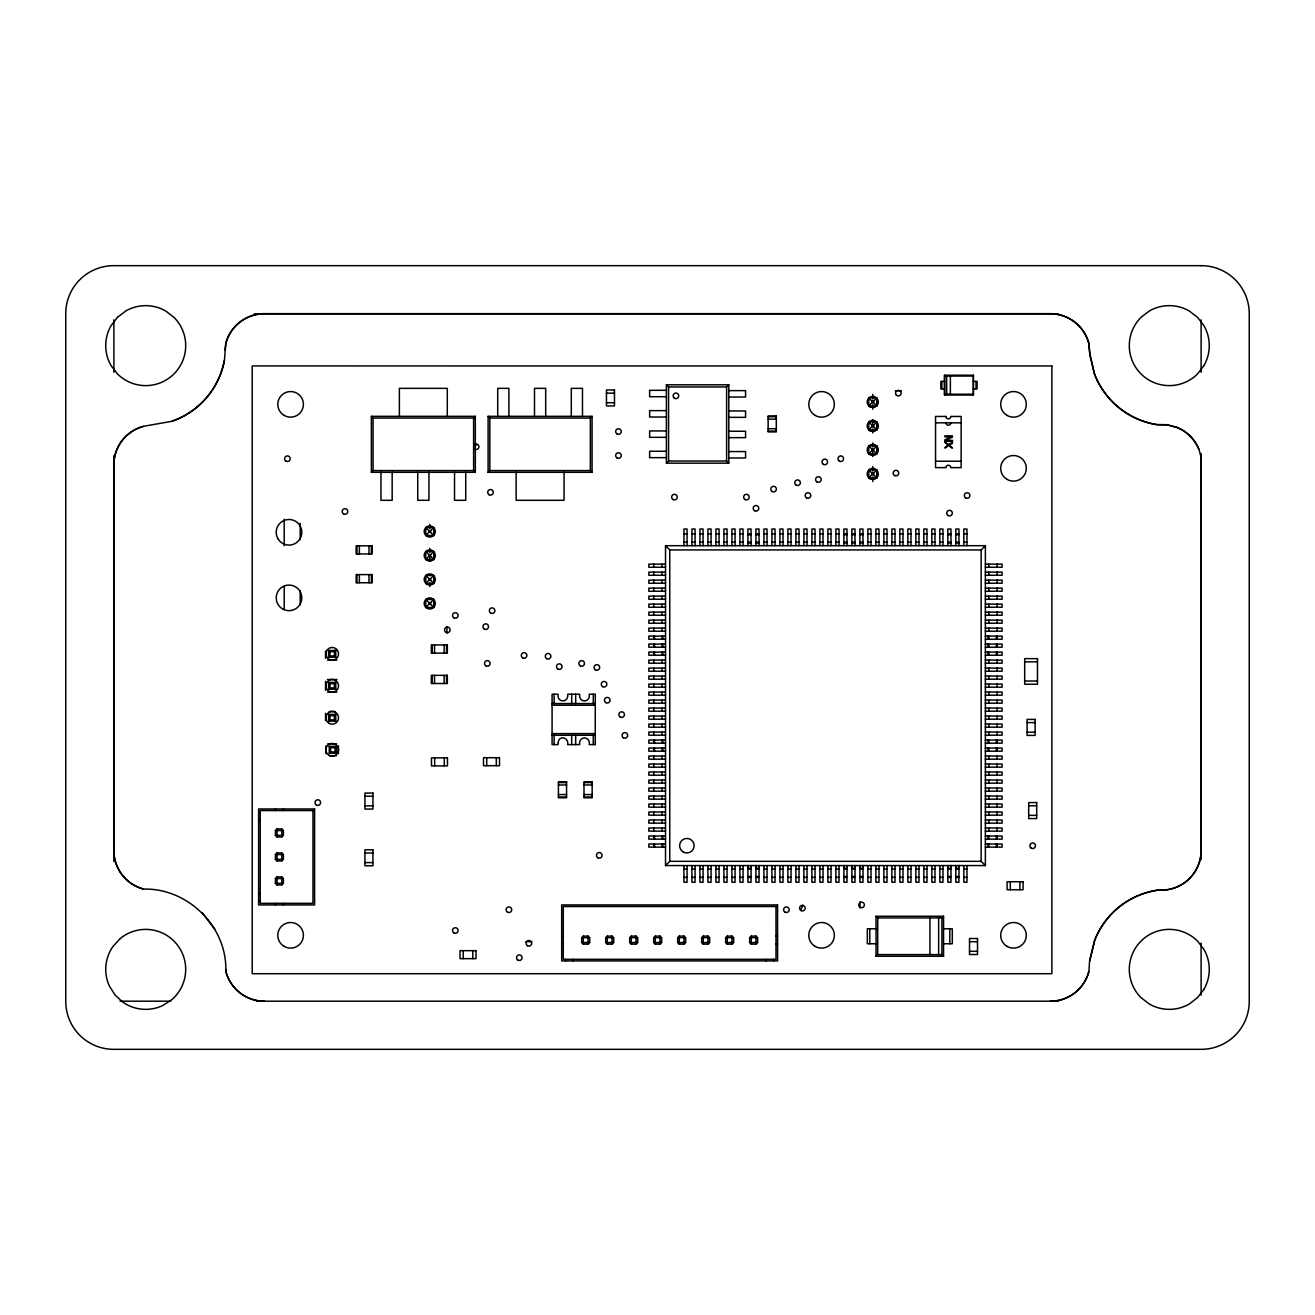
<?xml version="1.0" encoding="UTF-8"?>
<svg xmlns="http://www.w3.org/2000/svg" width="1315" height="1315" viewBox="0 0 1315 1315"><rect width="100%" height="100%" fill="white"/><g stroke="black" fill="none" stroke-linecap="round" stroke-linejoin="round"><path stroke-width="1.5" d="M264.545 1001.356A39.976 39.976 0 0 1 225.933 971.719L225.851 969.369C226.18 925.513 187.075 887.888 143.368 889.088A39.976 39.976 0 0 1 113.731 850.476L113.731 464.935A39.976 39.976 0 0 1 143.368 426.307L172.117 421.277A80.133 80.133 0 0 0 224.438 360.589L225.769 343.281A39.976 39.976 0 0 1 264.381 313.644L1050.291 313.644A39.976 39.976 0 0 1 1088.902 343.281L1089.938 355.066L1094.327 373.756A80.494 80.494 0 0 0 1156.658 424.679L1167.194 424.877L1177.237 427.589A39.828 39.828 0 0 1 1198.738 449.171M225.029 350.053L225.917 343.314A39.828 39.828 0 0 1 264.397 313.808M225.687 969.369L225.933 971.719A39.828 39.828 0 0 0 264.562 1001.192M1089.773 960.805L1094.705 940.521A79.968 79.968 0 0 1 1156.97 890.354L1161.277 890.091A39.828 39.828 0 0 0 1201.105 850.263L1201.269 458.047L1198.902 449.105A39.976 39.976 0 0 0 1177.287 427.441L1167.21 424.712L1156.69 424.531A80.33 80.33 0 0 1 1094.475 373.69L1089.691 353.291L1088.754 343.314A39.828 39.828 0 0 0 1050.274 313.808M277.005 836.965L277.005 828.96L281.805 828.96L283.399 830.554L283.399 835.354L281.805 836.965L277.005 836.965L275.41 835.354L275.41 830.554L277.005 828.96M281.805 828.96L281.805 836.965M277.005 860.947L277.005 852.958L281.805 852.958L283.399 854.553L283.399 859.352L281.805 860.947L277.005 860.947L275.41 859.352L275.41 854.553L277.005 852.958M281.805 852.958L281.805 860.947M277.005 884.946L277.005 876.941L281.805 876.941L283.399 878.535L283.399 883.335L281.805 884.946L277.005 884.946L275.41 883.335L275.41 878.535L277.005 876.941M281.805 876.941L281.805 884.946M583.285 944.121L583.285 936.116L588.084 936.116L589.679 937.71L589.679 942.51L588.084 944.121L583.285 944.121L581.674 942.51L581.674 937.71L583.285 936.116M588.084 936.116L588.084 944.121M607.267 944.121L607.267 936.116L612.067 936.116L613.661 937.71L613.661 942.51L612.067 944.121L607.267 944.121L605.673 942.51L605.673 937.71L607.267 936.116M612.067 936.116L612.067 944.121M631.266 944.121L631.266 936.116L636.049 936.116L637.66 937.71L637.66 942.51L636.049 944.121L631.266 944.121L629.655 942.51L629.655 937.71L631.266 936.116M636.049 936.116L636.049 944.121M655.248 944.121L655.248 936.116L660.048 936.116L661.642 937.71L661.642 942.51L660.048 944.121L655.248 944.121L653.654 942.51L653.654 937.71L655.248 936.116M660.048 936.116L660.048 944.121M679.23 944.121L679.23 936.116L684.03 936.116L685.641 937.71L685.641 942.51L684.03 944.121L679.23 944.121L677.636 942.51L677.636 937.71L679.23 936.116M684.03 936.116L684.03 944.121M703.229 944.121L703.229 936.116L708.029 936.116L709.623 937.71L709.623 942.51L708.029 944.121L703.229 944.121L701.635 942.51L701.635 937.71L703.229 936.116M708.029 936.116L708.029 944.121M727.211 944.121L727.211 936.116L732.011 936.116L733.622 937.71L733.622 942.51L732.011 944.121L727.211 944.121L725.617 942.51L725.617 937.71L727.211 936.116M732.011 936.116L732.011 944.121M751.21 944.121L751.21 936.116L756.01 936.116L757.604 937.71L757.604 942.51L756.01 944.121L751.21 944.121L749.616 942.51L749.616 937.71L751.21 936.116M756.01 936.116L756.01 944.121M944.548 395.042L944.548 375.219L973.379 375.219L973.379 395.042L944.548 395.042L944.548 375.219M973.379 395.042L973.379 375.219M371.372 472.315L373.082 470.589L473.614 470.589L475.323 472.315L475.323 416.329L371.372 416.329L371.372 472.315L475.323 472.315M371.372 416.329L373.082 418.055L473.614 418.055L475.323 416.329M488.112 472.315L489.838 470.589L590.353 470.589L592.079 472.315L592.079 416.329L488.112 416.329L488.112 472.315L592.079 472.315M425.748 535.484L428.937 532.296L430.547 532.296L433.736 535.484L433.736 527.496L425.748 527.496L425.748 535.484L433.736 535.484M425.748 527.496L428.937 530.685L430.547 530.685L433.736 527.496M425.748 559.483L428.937 556.278L428.937 554.683L425.748 551.478L433.736 551.478L433.736 559.483L425.748 559.483L425.748 551.478M428.937 554.683L430.547 554.683L433.736 551.478M488.112 416.329L489.838 418.055L590.353 418.055L592.079 416.329M425.748 583.466L428.937 580.26L428.937 578.666L425.748 575.477L433.736 575.477L433.736 583.466L425.748 583.466L425.748 575.477M428.937 578.666L430.547 578.666L433.736 575.477M425.748 607.448L428.937 604.259L430.547 604.259L433.736 607.448L433.736 599.459L425.748 599.459L425.748 607.448L433.736 607.448M425.748 599.459L428.937 602.664L430.547 602.664L433.736 599.459M728.789 463.159L726.62 461.006L726.62 386.955L728.789 384.802L666.409 384.802L666.409 463.159L728.789 463.159L728.789 384.802M666.409 463.159L668.579 461.006L726.62 461.006M868.755 405.941L871.96 402.735L871.96 401.141L868.755 397.952L876.76 397.952L876.76 405.941L868.755 405.941L868.755 397.952M871.96 401.141L873.555 401.141L876.76 397.952M868.755 429.923L871.96 426.734L873.555 426.734L876.76 429.923L876.76 421.934L868.755 421.934L868.755 429.923L876.76 429.923M868.755 421.934L871.96 425.139L873.555 425.139L876.76 421.934M868.755 453.922L871.96 450.716L873.555 450.716L876.76 453.922L876.76 445.916L868.755 445.916L868.755 453.922L876.76 453.922M868.755 445.916L871.96 449.122L873.555 449.122L876.76 445.916M868.755 477.904L871.96 474.715L873.555 474.715L876.76 477.904L876.76 469.915L868.755 469.915L868.755 477.904L876.76 477.904M868.755 469.915L871.96 473.121L873.555 473.121L876.76 469.915M665.522 865.566L669.746 861.325L669.746 549.933L665.522 545.692L985.379 545.692L985.379 865.566L665.522 865.566L665.522 545.692M985.379 865.566L981.138 861.325L981.138 549.933L985.379 545.692M876.037 956.268L877.713 954.591L941.885 954.591L943.562 956.268L943.562 916.259L876.037 916.259L876.037 956.268L943.562 956.268M876.037 916.259L877.713 917.936L941.885 917.936L943.562 916.259M328.602 657.204L329.901 655.988L334.47 655.988L335.769 657.204L335.769 650.415L328.602 650.415L328.602 657.204L335.769 657.204M328.602 650.415L329.901 651.632L334.47 651.632L335.769 650.415M328.602 689.192L329.933 687.942L334.437 687.942L335.769 689.192L335.769 682.386L328.602 682.386L328.602 689.192L335.769 689.192M328.602 682.386L329.933 683.652L334.437 683.652L335.769 682.386M328.602 721.179L329.933 719.93L334.437 719.93L335.769 721.179L335.769 714.374L328.602 714.374L328.602 721.179L335.769 721.179M328.602 714.374L329.933 715.639L334.437 715.639L335.769 714.374M329.26 753.166L330.575 751.901L335.095 751.901L336.426 753.166L336.426 746.361L329.26 746.361L329.26 753.166L336.426 753.166M329.26 746.361L330.575 747.627L335.095 747.627L336.426 746.361M283.399 830.554L275.41 830.554M275.41 835.354L283.399 835.354M283.399 854.553L275.41 854.553M275.41 859.352L283.399 859.352M283.399 878.535L275.41 878.535M275.41 883.335L283.399 883.335M589.679 937.71L581.674 937.71M581.674 942.51L589.679 942.51M613.661 937.71L605.673 937.71M605.673 942.51L613.661 942.51M637.66 937.71L629.655 937.71M629.655 942.51L637.66 942.51M661.642 937.71L653.654 937.71M653.654 942.51L661.642 942.51M685.641 937.71L677.636 937.71M677.636 942.51L685.641 942.51M709.623 937.71L701.635 937.71M701.635 942.51L709.623 942.51M733.622 937.71L725.617 937.71M725.617 942.51L733.622 942.51M757.604 937.71L749.616 937.71M749.616 942.51L757.604 942.51M254.453 313.808L1058.246 313.808M945.271 376.057L972.656 376.057M944.548 381.416L940.833 381.416L940.833 388.846L944.548 388.846M973.379 381.416L977.094 381.416L977.094 388.846L973.379 388.846M666.409 384.802L668.579 386.955L726.62 386.955M666.409 390.308L649.626 390.308L649.626 396.719L666.409 396.719M728.789 390.637L745.572 390.637L745.572 397.031L728.789 397.031M895.318 390.752L901.465 390.752M606.462 393.152L614.467 393.152M945.271 394.204L972.656 394.204M606.462 402.735L614.467 402.735M871.96 402.735L873.555 402.735L876.76 405.941M666.409 410.625L649.626 410.625L649.626 417.019L666.409 417.019M728.789 410.954L745.572 410.954L745.572 417.348L728.789 417.348M768.141 416.724L776.294 416.724M768.141 419.123L776.294 419.123M935.557 422.838L961.15 422.838M768.141 428.723L776.294 428.723M666.409 430.942L649.626 430.942L649.626 437.336L666.409 437.336M728.789 431.254L745.572 431.254L745.572 437.648L728.789 437.648M768.141 431.106L776.294 431.106M474.797 444.848L476.918 444.848M666.409 451.242L649.626 451.242L649.626 457.653L666.409 457.653M728.789 451.571L745.572 451.571L745.572 457.965L728.789 457.965M935.557 461.236L961.15 461.236M683.948 533.906L687.071 533.906M691.937 533.906L695.06 533.906M699.942 533.906L703.065 533.906M707.93 533.906L711.053 533.906M715.935 533.906L719.058 533.906M723.924 533.906L727.047 533.906M731.929 533.906L735.052 533.906M739.918 533.906L743.041 533.906M747.923 533.906L751.046 533.906M755.911 533.906L759.034 533.906M763.916 533.906L767.023 533.906M771.905 533.906L775.028 533.906M779.91 533.906L783.017 533.906M787.899 533.906L791.022 533.906M795.904 533.906L799.01 533.906M803.892 533.906L807.015 533.906M811.897 533.906L815.004 533.906M819.886 533.906L823.009 533.906M827.891 533.906L830.998 533.906M835.88 533.906L839.003 533.906M843.885 533.906L846.991 533.906M851.873 533.906L854.997 533.906M859.879 533.906L862.985 533.906M867.867 533.906L870.99 533.906M875.872 533.906L878.979 533.906M883.861 533.906L886.984 533.906M891.866 533.906L894.973 533.906M899.855 533.906L902.978 533.906M907.86 533.906L910.966 533.906M915.848 533.906L918.971 533.906M923.837 533.906L926.96 533.906M931.842 533.906L934.965 533.906M939.831 533.906L942.954 533.906M947.836 533.906L950.959 533.906M955.824 533.906L958.947 533.906M963.829 533.906L966.952 533.906M747.923 534.663L751.046 534.663M755.911 534.663L759.034 534.663M843.885 534.663L846.991 534.663M851.873 534.663L854.997 534.663M859.879 534.663L862.985 534.663M947.836 534.663L950.959 534.663M955.824 534.663L958.947 534.663M683.948 542.224L687.071 542.224M691.937 542.224L695.06 542.224M699.942 542.224L703.065 542.224M707.93 542.224L711.053 542.224M715.935 542.224L719.058 542.224M723.924 542.224L727.047 542.224M731.929 542.224L735.052 542.224M739.918 542.224L743.041 542.224M747.923 542.224L751.046 542.224M755.911 542.224L759.034 542.224M763.916 542.224L767.023 542.224M771.905 542.224L775.028 542.224M779.91 542.224L783.017 542.224M787.899 542.224L791.022 542.224M795.904 542.224L799.01 542.224M803.892 542.224L807.015 542.224M811.897 542.224L815.004 542.224M819.886 542.224L823.009 542.224M827.891 542.224L830.998 542.224M835.88 542.224L839.003 542.224M843.885 542.224L846.991 542.224M851.873 542.224L854.997 542.224M859.879 542.224L862.985 542.224M867.867 542.224L870.99 542.224M875.872 542.224L878.979 542.224M883.861 542.224L886.984 542.224M891.866 542.224L894.973 542.224M899.855 542.224L902.978 542.224M907.86 542.224L910.966 542.224M915.848 542.224L918.971 542.224M923.837 542.224L926.96 542.224M931.842 542.224L934.965 542.224M939.831 542.224L942.954 542.224M947.836 542.224L950.959 542.224M955.824 542.224L958.947 542.224M963.829 542.224L966.952 542.224M747.923 542.98L751.046 542.98M755.911 542.98L759.034 542.98M843.885 542.98L846.991 542.98M851.873 542.98L854.997 542.98M859.879 542.98L862.985 542.98M947.836 542.98L950.959 542.98M955.824 542.98L958.947 542.98M669.746 549.933L981.138 549.933M428.937 556.278L430.547 556.278L433.736 559.483M665.522 564.135L648.821 564.135L648.821 567.242L665.522 567.242M985.379 564.135L1002.079 564.135L1002.079 567.242L985.379 567.242M665.522 572.124L648.821 572.124L648.821 575.247L665.522 575.247M985.379 572.124L1002.079 572.124L1002.079 575.247L985.379 575.247M428.937 580.26L430.547 580.26L433.736 583.466M665.522 580.129L648.821 580.129L648.821 583.235L665.522 583.235M985.379 580.129L1002.079 580.129L1002.079 583.235L985.379 583.235M665.522 588.117L648.821 588.117L648.821 591.24L665.522 591.24M985.379 588.117L1002.079 588.117L1002.079 591.24L985.379 591.24M665.522 596.122L648.821 596.122L648.821 599.229L665.522 599.229M985.379 596.122L1002.079 596.122L1002.079 599.229L985.379 599.229M665.522 604.111L648.821 604.111L648.821 607.234L665.522 607.234M985.379 604.111L1002.079 604.111L1002.079 607.234L985.379 607.234M665.522 612.116L648.821 612.116L648.821 615.223L665.522 615.223M985.379 612.116L1002.079 612.116L1002.079 615.223L985.379 615.223M665.522 620.105L648.821 620.105L648.821 623.228L665.522 623.228M985.379 620.105L1002.079 620.105L1002.079 623.228L985.379 623.228M665.522 628.093L648.821 628.093L648.821 631.216L665.522 631.216M985.379 628.093L1002.079 628.093L1002.079 631.216L985.379 631.216M665.522 636.098L648.821 636.098L648.821 639.221L665.522 639.221M985.379 636.098L1002.079 636.098L1002.079 639.221L985.379 639.221M665.522 644.087L648.821 644.087L648.821 647.21L665.522 647.21M985.379 644.087L1002.079 644.087L1002.079 647.21L985.379 647.21M665.522 652.092L648.821 652.092L648.821 655.215L665.522 655.215M985.379 652.092L1002.079 652.092L1002.079 655.215L985.379 655.215M327.451 660.097L336.919 660.097M665.522 660.081L648.821 660.081L648.821 663.204L665.522 663.204M985.379 660.081L1002.079 660.081L1002.079 663.204L985.379 663.204M1024.697 661.84L1037.486 661.84M665.522 668.086L648.821 668.086L648.821 671.209L665.522 671.209M985.379 668.086L1002.079 668.086L1002.079 671.209L985.379 671.209M665.522 676.074L648.821 676.074L648.821 679.197L665.522 679.197M985.379 676.074L1002.079 676.074L1002.079 679.197L985.379 679.197M327.451 679.493L336.919 679.493M1024.697 681.022L1037.486 681.022M665.522 684.079L648.821 684.079L648.821 687.203L665.522 687.203M985.379 684.079L1002.079 684.079L1002.079 687.203L985.379 687.203M327.451 692.085L336.919 692.085M665.522 692.068L648.821 692.068L648.821 695.191L665.522 695.191M985.379 692.068L1002.079 692.068L1002.079 695.191L985.379 695.191M665.522 700.073L648.821 700.073L648.821 703.196L665.522 703.196M985.379 700.073L1002.079 700.073L1002.079 703.196L985.379 703.196M552.086 703.558L595.268 703.558M552.086 705.218L595.268 705.218M665.522 708.062L648.821 708.062L648.821 711.185L665.522 711.185M985.379 708.062L1002.079 708.062L1002.079 711.185L985.379 711.185M329.342 711.481L335.029 711.481M665.522 716.067L648.821 716.067L648.821 719.19L665.522 719.19M985.379 716.067L1002.079 716.067L1002.079 719.19L985.379 719.19M1027.097 722.609L1035.086 722.609M665.522 724.055L648.821 724.055L648.821 727.179L665.522 727.179M985.379 724.055L1002.079 724.055L1002.079 727.179L985.379 727.179M665.522 732.061L648.821 732.061L648.821 735.184L665.522 735.184M985.379 732.061L1002.079 732.061L1002.079 735.184L985.379 735.184M1027.097 732.208L1035.086 732.208M552.086 733.606L595.268 733.606M552.086 735.266L595.268 735.266M665.522 740.049L648.821 740.049L648.821 743.172L665.522 743.172M985.379 740.049L1002.079 740.049L1002.079 743.172L985.379 743.172M327.731 743.846L336.64 743.846M665.522 748.054L648.821 748.054L648.821 751.177L665.522 751.177M985.379 748.054L1002.079 748.054L1002.079 751.177L985.379 751.177M329.506 755.681L336.64 755.681M665.522 756.043L648.821 756.043L648.821 759.166L665.522 759.166M985.379 756.043L1002.079 756.043L1002.079 759.166L985.379 759.166M665.522 764.048L648.821 764.048L648.821 767.155L665.522 767.155M985.379 764.048L1002.079 764.048L1002.079 767.155L985.379 767.155M665.522 772.037L648.821 772.037L648.821 775.16L665.522 775.16M985.379 772.037L1002.079 772.037L1002.079 775.16L985.379 775.16M665.522 780.042L648.821 780.042L648.821 783.148L665.522 783.148M985.379 780.042L1002.079 780.042L1002.079 783.148L985.379 783.148M558.415 782.589L566.568 782.589M583.991 782.589L592.161 782.589M558.415 784.973L566.568 784.973M583.991 784.973L592.161 784.973M665.522 788.03L648.821 788.03L648.821 791.153L665.522 791.153M985.379 788.03L1002.079 788.03L1002.079 791.153L985.379 791.153M558.415 794.572L566.568 794.572M583.991 794.572L592.161 794.572M665.522 796.035L648.821 796.035L648.821 799.142L665.522 799.142M985.379 796.035L1002.079 796.035L1002.079 799.142L985.379 799.142M364.945 796.249L372.934 796.249M558.415 796.972L566.568 796.972M583.991 796.972L592.161 796.972M665.522 804.024L648.821 804.024L648.821 807.147L665.522 807.147M985.379 804.024L1002.079 804.024L1002.079 807.147L985.379 807.147M1028.692 805.766L1036.68 805.766M364.945 805.848L372.934 805.848M665.522 812.029L648.821 812.029L648.821 815.136L665.522 815.136M985.379 812.029L1002.079 812.029L1002.079 815.136L985.379 815.136M258.611 812.966L260.222 812.966M1028.692 815.366L1036.68 815.366M665.522 820.018L648.821 820.018L648.821 823.141L665.522 823.141M985.379 820.018L1002.079 820.018L1002.079 823.141L985.379 823.141M258.611 820.379L260.222 820.379M665.522 828.023L648.821 828.023L648.821 831.129L665.522 831.129M985.379 828.023L1002.079 828.023L1002.079 831.129L985.379 831.129M665.522 836.011L648.821 836.011L648.821 839.134L665.522 839.134M985.379 836.011L1002.079 836.011L1002.079 839.134L985.379 839.134M665.522 844.016L648.821 844.016L648.821 847.123L665.522 847.123M985.379 844.016L1002.079 844.016L1002.079 847.123L985.379 847.123M364.945 853.008L372.934 853.008M669.746 861.325L981.138 861.325M364.945 862.591L372.934 862.591M747.923 868.278L751.046 868.278M755.911 868.278L759.034 868.278M843.885 868.278L846.991 868.278M851.873 868.278L854.997 868.278M859.879 868.278L862.985 868.278M947.836 868.278L950.959 868.278M955.824 868.278L958.947 868.278M683.948 869.034L687.071 869.034M691.937 869.034L695.06 869.034M699.942 869.034L703.065 869.034M707.93 869.034L711.053 869.034M715.935 869.034L719.058 869.034M723.924 869.034L727.047 869.034M731.929 869.034L735.052 869.034M739.918 869.034L743.041 869.034M747.923 869.034L751.046 869.034M755.911 869.034L759.034 869.034M763.916 869.034L767.023 869.034M771.905 869.034L775.028 869.034M779.91 869.034L783.017 869.034M787.899 869.034L791.022 869.034M795.904 869.034L799.01 869.034M803.892 869.034L807.015 869.034M811.897 869.034L815.004 869.034M819.886 869.034L823.009 869.034M827.891 869.034L830.998 869.034M835.88 869.034L839.003 869.034M843.885 869.034L846.991 869.034M851.873 869.034L854.997 869.034M859.879 869.034L862.985 869.034M867.867 869.034L870.99 869.034M875.872 869.034L878.979 869.034M883.861 869.034L886.984 869.034M891.866 869.034L894.973 869.034M899.855 869.034L902.978 869.034M907.86 869.034L910.966 869.034M915.848 869.034L918.971 869.034M923.837 869.034L926.96 869.034M931.842 869.034L934.965 869.034M939.831 869.034L942.954 869.034M947.836 869.034L950.959 869.034M955.824 869.034L958.947 869.034M963.829 869.034L966.952 869.034M747.923 876.595L751.046 876.595M755.911 876.595L759.034 876.595M843.885 876.595L846.991 876.595M851.873 876.595L854.997 876.595M859.879 876.595L862.985 876.595M947.836 876.595L950.959 876.595M955.824 876.595L958.947 876.595M683.948 877.352L687.071 877.352M691.937 877.352L695.06 877.352M699.942 877.352L703.065 877.352M707.93 877.352L711.053 877.352M715.935 877.352L719.058 877.352M723.924 877.352L727.047 877.352M731.929 877.352L735.052 877.352M739.918 877.352L743.041 877.352M747.923 877.352L751.046 877.352M755.911 877.352L759.034 877.352M763.916 877.352L767.023 877.352M771.905 877.352L775.028 877.352M779.91 877.352L783.017 877.352M787.899 877.352L791.022 877.352M795.904 877.352L799.01 877.352M803.892 877.352L807.015 877.352M811.897 877.352L815.004 877.352M819.886 877.352L823.009 877.352M827.891 877.352L830.998 877.352M835.88 877.352L839.003 877.352M843.885 877.352L846.991 877.352M851.873 877.352L854.997 877.352M859.879 877.352L862.985 877.352M867.867 877.352L870.99 877.352M875.872 877.352L878.979 877.352M883.861 877.352L886.984 877.352M891.866 877.352L894.973 877.352M899.855 877.352L902.978 877.352M907.86 877.352L910.966 877.352M915.848 877.352L918.971 877.352M923.837 877.352L926.96 877.352M931.842 877.352L934.965 877.352M939.831 877.352L942.954 877.352M947.836 877.352L950.959 877.352M955.824 877.352L958.947 877.352M963.829 877.352L966.952 877.352M258.611 893.526L260.222 893.526M258.611 900.939L260.222 900.939M876.037 928.768L867.308 928.768L867.308 943.759L876.037 943.759M943.562 928.768L952.29 928.768L952.29 943.759L943.562 943.759M561.686 936.116L563.28 936.116M775.998 936.116L777.592 936.116M525.836 941.688L531.95 941.688M969.517 941.721L977.505 941.721M561.686 944.121L563.28 944.121M775.998 944.121L777.592 944.121M969.517 951.304L977.505 951.304M119.977 1001.192L170.753 1001.192M256.507 1001.192L1058.246 1001.192M202.263 912.824L214.97 929.393M1201.105 319.857L1201.105 372.26M1201.105 453.527L1201.105 859.451M1201.105 943.102L1201.105 995.192M1019.898 881.74L1019.898 889.729M1010.298 881.74L1010.298 889.729M997.164 564.135L997.164 567.242M997.164 572.124L997.164 575.247M997.164 580.129L997.164 583.235M997.164 588.117L997.164 591.24M997.164 596.122L997.164 599.229M997.164 604.111L997.164 607.234M997.164 612.116L997.164 615.223M997.164 620.105L997.164 623.228M997.164 628.093L997.164 631.216M997.164 636.098L997.164 639.221M997.164 644.087L997.164 647.21M997.164 652.092L997.164 655.215M997.164 660.081L997.164 663.204M997.164 668.086L997.164 671.209M997.164 676.074L997.164 679.197M997.164 684.079L997.164 687.203M997.164 692.068L997.164 695.191M997.164 700.073L997.164 703.196M997.164 708.062L997.164 711.185M997.164 716.067L997.164 719.19M997.164 724.055L997.164 727.179M997.164 732.061L997.164 735.184M997.164 740.049L997.164 743.172M997.164 748.054L997.164 751.177M997.164 756.043L997.164 759.166M997.164 764.048L997.164 767.155M997.164 772.037L997.164 775.16M997.164 780.042L997.164 783.148M997.164 788.03L997.164 791.153M997.164 796.035L997.164 799.142M997.164 804.024L997.164 807.147M997.164 812.029L997.164 815.136M997.164 820.018L997.164 823.141M997.164 828.023L997.164 831.129M997.164 836.011L997.164 839.134M997.164 844.016L997.164 847.123M996.408 636.098L996.408 639.221M996.408 644.087L996.408 647.21M996.408 652.092L996.408 655.215M996.408 740.049L996.408 743.172M996.408 748.054L996.408 751.177M996.408 836.011L996.408 839.134M996.408 844.016L996.408 847.123M988.847 564.135L988.847 567.242M988.847 572.124L988.847 575.247M988.847 580.129L988.847 583.235M988.847 588.117L988.847 591.24M988.847 596.122L988.847 599.229M988.847 604.111L988.847 607.234M988.847 612.116L988.847 615.223M988.847 620.105L988.847 623.228M988.847 628.093L988.847 631.216M988.847 636.098L988.847 639.221M988.847 644.087L988.847 647.21M988.847 652.092L988.847 655.215M988.847 660.081L988.847 663.204M988.847 668.086L988.847 671.209M988.847 676.074L988.847 679.197M988.847 684.079L988.847 687.203M988.847 692.068L988.847 695.191M988.847 700.073L988.847 703.196M988.847 708.062L988.847 711.185M988.847 716.067L988.847 719.19M988.847 724.055L988.847 727.179M988.847 732.061L988.847 735.184M988.847 740.049L988.847 743.172M988.847 748.054L988.847 751.177M988.847 756.043L988.847 759.166M988.847 764.048L988.847 767.155M988.847 772.037L988.847 775.16M988.847 780.042L988.847 783.148M988.847 788.03L988.847 791.153M988.847 796.035L988.847 799.142M988.847 804.024L988.847 807.147M988.847 812.029L988.847 815.136M988.847 820.018L988.847 823.141M988.847 828.023L988.847 831.129M988.847 836.011L988.847 839.134M988.847 844.016L988.847 847.123M988.091 636.098L988.091 639.221M988.091 644.087L988.091 647.21M988.091 652.092L988.091 655.215M988.091 740.049L988.091 743.172M988.091 748.054L988.091 751.177M988.091 836.011L988.091 839.134M988.091 844.016L988.091 847.123M976.042 381.416L976.042 388.846M966.952 545.692L966.952 529.008L963.829 529.008L963.829 545.692M966.952 865.566L966.952 882.25L963.829 882.25L963.829 865.566M958.947 545.692L958.947 529.008L955.824 529.008L955.824 545.692M958.947 865.566L958.947 882.25L955.824 882.25L955.824 865.566M950.959 545.692L950.959 529.008L947.836 529.008L947.836 545.692M950.959 865.566L950.959 882.25L947.836 882.25L947.836 865.566M950.367 376.057L950.367 394.204M949.808 928.768L949.808 943.759M946.652 376.057L946.652 394.204M942.954 545.692L942.954 529.008L939.831 529.008L939.831 545.692M942.954 865.566L942.954 882.25L939.831 882.25L939.831 865.566M941.885 381.416L941.885 388.846M941.885 917.936L941.885 954.591M938.647 917.936L938.647 954.591M934.965 545.692L934.965 529.008L931.842 529.008L931.842 545.692M934.965 865.566L934.965 882.25L931.842 882.25L931.842 865.566M929.952 917.936L929.952 954.591M926.96 545.692L926.96 529.008L923.837 529.008L923.837 545.692M926.96 865.566L926.96 882.25L923.837 882.25L923.837 865.566M918.971 545.692L918.971 529.008L915.848 529.008L915.848 545.692M918.971 865.566L918.971 882.25L915.848 882.25L915.848 865.566M910.966 545.692L910.966 529.008L907.86 529.008L907.86 545.692M910.966 865.566L910.966 882.25L907.86 882.25L907.86 865.566M902.978 545.692L902.978 529.008L899.855 529.008L899.855 545.692M902.978 865.566L902.978 882.25L899.855 882.25L899.855 865.566M894.973 545.692L894.973 529.008L891.866 529.008L891.866 545.692M894.973 865.566L894.973 882.25L891.866 882.25L891.866 865.566M886.984 545.692L886.984 529.008L883.861 529.008L883.861 545.692M886.984 865.566L886.984 882.25L883.861 882.25L883.861 865.566M878.979 545.692L878.979 529.008L875.872 529.008L875.872 545.692M878.979 865.566L878.979 882.25L875.872 882.25L875.872 865.566M877.713 917.936L877.713 954.591M873.555 401.141L873.555 402.735M873.555 425.139L873.555 426.734M873.555 449.122L873.555 450.716M873.555 473.121L873.555 474.715M872.749 394.352L872.749 398.955M872.749 404.79L872.749 409.212M872.749 419.469L872.749 423.562M872.749 428.887L872.749 432.914M872.749 442.941L872.749 446.969M872.749 452.294L872.749 456.387M872.749 466.644L872.749 471.066M872.749 476.901L872.749 481.504M871.96 425.139L871.96 426.734M871.96 449.122L871.96 450.716M871.96 473.121L871.96 474.715M870.99 545.692L870.99 529.008L867.867 529.008L867.867 545.692M870.99 865.566L870.99 882.25L867.867 882.25L867.867 865.566M869.79 928.768L869.79 943.759M862.985 545.692L862.985 529.008L859.879 529.008L859.879 545.692M862.985 865.566L862.985 882.25L859.879 882.25L859.879 865.566M859.961 901.811L859.961 907.975M854.997 545.692L854.997 529.008L851.873 529.008L851.873 545.692M854.997 865.566L854.997 882.25L851.873 882.25L851.873 865.566M846.991 545.692L846.991 529.008L843.885 529.008L843.885 545.692M846.991 865.566L846.991 882.25L843.885 882.25L843.885 865.566M839.003 545.692L839.003 529.008L835.88 529.008L835.88 545.692M839.003 865.566L839.003 882.25L835.88 882.25L835.88 865.566M830.998 545.692L830.998 529.008L827.891 529.008L827.891 545.692M830.998 865.566L830.998 882.25L827.891 882.25L827.891 865.566M823.009 545.692L823.009 529.008L819.886 529.008L819.886 545.692M823.009 865.566L823.009 882.25L819.886 882.25L819.886 865.566M815.004 545.692L815.004 529.008L811.897 529.008L811.897 545.692M815.004 865.566L815.004 882.25L811.897 882.25L811.897 865.566M807.015 545.692L807.015 529.008L803.892 529.008L803.892 545.692M807.015 865.566L807.015 882.25L803.892 882.25L803.892 865.566M799.01 545.692L799.01 529.008L795.904 529.008L795.904 545.692M799.01 865.566L799.01 882.25L795.904 882.25L795.904 865.566M791.022 545.692L791.022 529.008L787.899 529.008L787.899 545.692M791.022 865.566L791.022 882.25L787.899 882.25L787.899 865.566M783.017 545.692L783.017 529.008L779.91 529.008L779.91 545.692M783.017 865.566L783.017 882.25L779.91 882.25L779.91 865.566M775.028 545.692L775.028 529.008L771.905 529.008L771.905 545.692M775.028 865.566L775.028 882.25L771.905 882.25L771.905 865.566M773.598 959.309L773.598 960.903M767.023 545.692L767.023 529.008L763.916 529.008L763.916 545.692M767.023 865.566L767.023 882.25L763.916 882.25L763.916 865.566M766.185 959.309L766.185 960.903M759.034 545.692L759.034 529.008L755.911 529.008L755.911 545.692M759.034 865.566L759.034 882.25L755.911 882.25L755.911 865.566M751.046 545.692L751.046 529.008L747.923 529.008L747.923 545.692M751.046 865.566L751.046 882.25L747.923 882.25L747.923 865.566M743.041 545.692L743.041 529.008L739.918 529.008L739.918 545.692M743.041 865.566L743.041 882.25L739.918 882.25L739.918 865.566M735.052 545.692L735.052 529.008L731.929 529.008L731.929 545.692M735.052 865.566L735.052 882.25L731.929 882.25L731.929 865.566M727.047 545.692L727.047 529.008L723.924 529.008L723.924 545.692M727.047 865.566L727.047 882.25L723.924 882.25L723.924 865.566M719.058 545.692L719.058 529.008L715.935 529.008L715.935 545.692M719.058 865.566L719.058 882.25L715.935 882.25L715.935 865.566M711.053 545.692L711.053 529.008L707.93 529.008L707.93 545.692M711.053 865.566L711.053 882.25L707.93 882.25L707.93 865.566M703.065 545.692L703.065 529.008L699.942 529.008L699.942 545.692M703.065 865.566L703.065 882.25L699.942 882.25L699.942 865.566M695.06 545.692L695.06 529.008L691.937 529.008L691.937 545.692M695.06 865.566L695.06 882.25L691.937 882.25L691.937 865.566M687.071 545.692L687.071 529.008L683.948 529.008L683.948 545.692M687.071 865.566L687.071 882.25L683.948 882.25L683.948 865.566M668.579 386.955L668.579 461.006M662.793 636.098L662.793 639.221M662.793 644.087L662.793 647.21M662.793 652.092L662.793 655.215M662.793 740.049L662.793 743.172M662.793 748.054L662.793 751.177M662.793 836.011L662.793 839.134M662.793 844.016L662.793 847.123M662.037 564.135L662.037 567.242M662.037 572.124L662.037 575.247M662.037 580.129L662.037 583.235M662.037 588.117L662.037 591.24M662.037 596.122L662.037 599.229M662.037 604.111L662.037 607.234M662.037 612.116L662.037 615.223M662.037 620.105L662.037 623.228M662.037 628.093L662.037 631.216M662.037 636.098L662.037 639.221M662.037 644.087L662.037 647.21M662.037 652.092L662.037 655.215M662.037 660.081L662.037 663.204M662.037 668.086L662.037 671.209M662.037 676.074L662.037 679.197M662.037 684.079L662.037 687.203M662.037 692.068L662.037 695.191M662.037 700.073L662.037 703.196M662.037 708.062L662.037 711.185M662.037 716.067L662.037 719.19M662.037 724.055L662.037 727.179M662.037 732.061L662.037 735.184M662.037 740.049L662.037 743.172M662.037 748.054L662.037 751.177M662.037 756.043L662.037 759.166M662.037 764.048L662.037 767.155M662.037 772.037L662.037 775.16M662.037 780.042L662.037 783.148M662.037 788.03L662.037 791.153M662.037 796.035L662.037 799.142M662.037 804.024L662.037 807.147M662.037 812.029L662.037 815.136M662.037 820.018L662.037 823.141M662.037 828.023L662.037 831.129M662.037 836.011L662.037 839.134M662.037 844.016L662.037 847.123M654.476 636.098L654.476 639.221M654.476 644.087L654.476 647.21M654.476 652.092L654.476 655.215M654.476 740.049L654.476 743.172M654.476 748.054L654.476 751.177M654.476 836.011L654.476 839.134M654.476 844.016L654.476 847.123M653.736 564.135L653.736 567.242M653.736 572.124L653.736 575.247M653.736 580.129L653.736 583.235M653.736 588.117L653.736 591.24M653.736 596.122L653.736 599.229M653.736 604.111L653.736 607.234M653.736 612.116L653.736 615.223M653.736 620.105L653.736 623.228M653.736 628.093L653.736 631.216M653.736 636.098L653.736 639.221M653.736 644.087L653.736 647.21M653.736 652.092L653.736 655.215M653.736 660.081L653.736 663.204M653.736 668.086L653.736 671.209M653.736 676.074L653.736 679.197M653.736 684.079L653.736 687.203M653.736 692.068L653.736 695.191M653.736 700.073L653.736 703.196M653.736 708.062L653.736 711.185M653.736 716.067L653.736 719.19M653.736 724.055L653.736 727.179M653.736 732.061L653.736 735.184M653.736 740.049L653.736 743.172M653.736 748.054L653.736 751.177M653.736 756.043L653.736 759.166M653.736 764.048L653.736 767.155M653.736 772.037L653.736 775.16M653.736 780.042L653.736 783.148M653.736 788.03L653.736 791.153M653.736 796.035L653.736 799.142M653.736 804.024L653.736 807.147M653.736 812.029L653.736 815.136M653.736 820.018L653.736 823.141M653.736 828.023L653.736 831.129M653.736 836.011L653.736 839.134M653.736 844.016L653.736 847.123M593.279 694.221L593.279 703.558M593.279 735.266L593.279 744.602M590.353 418.055L590.353 470.589M582.479 416.329L582.479 388.352L571.285 388.352L571.285 416.329M575.674 694.221L575.674 703.558M575.674 735.266L575.674 744.602M573.093 959.309L573.093 960.903M571.68 694.221L571.68 703.558M571.68 735.266L571.68 744.602M565.68 959.309L565.68 960.903M564.053 472.315L564.053 500.308L516.138 500.308L516.138 472.315M554.092 694.221L554.092 703.558M554.092 735.266L554.092 744.602M545.692 416.329L545.692 388.352L534.498 388.352L534.498 416.329M508.905 416.329L508.905 388.352L497.711 388.352L497.711 416.329M496.314 757.703L496.314 765.692M489.838 418.055L489.838 470.589M486.714 757.703L486.714 765.692M473.614 418.055L473.614 470.589M472.808 950.663L472.808 958.651M465.724 472.315L465.724 500.308L454.53 500.308L454.53 472.315M463.225 950.663L463.225 958.651M447.297 416.329L447.297 388.352L399.382 388.352L399.382 416.329M446.936 627.041L446.936 633.156M446.541 644.958L446.541 653.111M446.541 675.351L446.541 683.504M444.273 757.851L444.273 765.856M444.141 644.958L444.141 653.111M444.141 675.351L444.141 683.504M434.542 644.958L434.542 653.111M434.542 675.351L434.542 683.504M434.673 757.851L434.673 765.856M432.142 644.958L432.142 653.111M432.142 675.351L432.142 683.504M430.547 530.685L430.547 532.296M430.547 554.683L430.547 556.278M430.547 578.666L430.547 580.26M430.547 602.664L430.547 604.259M429.742 524.389L429.742 528.499M429.742 548.388L429.742 552.415M429.742 557.215L429.742 561.324M429.742 582.529L429.742 586.556M428.937 472.315L428.937 500.308L417.743 500.308L417.743 472.315M428.937 530.685L428.937 532.296M428.937 602.664L428.937 604.259M392.166 472.315L392.166 500.308L380.972 500.308L380.972 472.315M373.082 418.055L373.082 470.589M371.372 545.807L371.372 553.96M371.372 574.589L371.372 582.742M368.973 545.807L368.973 553.96M368.973 574.589L368.973 582.742M359.373 545.807L359.373 553.96M359.373 574.589L359.373 582.742M356.973 545.807L356.973 553.96M356.973 574.589L356.973 582.742M338.415 745.819L338.415 753.709M335.095 747.627L335.095 751.901M334.47 651.632L334.47 655.988M334.437 683.652L334.437 687.942M334.437 715.639L334.437 719.93M330.575 747.627L330.575 751.901M329.901 651.632L329.901 655.988M329.933 683.652L329.933 687.942M329.933 715.639L329.933 719.93M325.939 745.819L325.939 753.709M325.545 651.106L325.545 658.305M325.545 681.302L325.545 690.293M325.545 713.289L325.545 720.472M300.198 523.354L300.198 539.66M300.198 590.616L300.198 604.884M284.204 519.277L284.204 545.774M284.204 586.539L284.204 608.96M283.399 808.972L283.399 810.566M283.399 903.323L283.399 904.934M275.41 808.972L275.41 810.566M275.41 903.323L275.41 904.934M113.895 319.857L113.895 372.26M113.895 455.565L113.895 861.506M473.696 445.325A2.794 2.794 0 0 1 477.92 444.585A2.794 2.794 0 0 1 477.92 448.875A2.794 2.794 0 0 1 473.696 448.119M950.761 422.838A2.4 2.4 0 0 1 948.362 425.238A2.4 2.4 0 0 1 945.962 422.838M802.758 905.328A15.994 15.994 0 0 1 801.098 909.175M1050.291 1001.356A39.976 39.976 0 0 0 1088.902 971.719L1089.609 960.788L1094.557 940.472A80.133 80.133 0 0 1 1156.953 890.189L1161.293 890.255A39.976 39.976 0 0 0 1201.269 850.263M224.273 360.557A79.968 79.968 0 0 1 172.068 421.129M113.895 464.935A39.828 39.828 0 0 1 143.401 426.454M143.401 888.94A39.828 39.828 0 0 1 113.895 850.46M1088.754 971.686A39.828 39.828 0 0 1 1050.274 1001.192M558.25 742.728L558.086 744.602L552.086 744.602L552.086 694.221L558.086 694.221C556.787 703.065 568.984 703.065 567.686 694.221L579.685 694.221C578.37 703.065 590.583 703.065 589.268 694.221L595.268 694.221L595.268 744.602L589.268 744.602C590.583 735.759 578.37 735.759 579.685 744.602L567.686 744.602C569.066 737.436 558.711 734.641 558.25 742.728M117.446 317.359L111.085 325.643A39.976 39.976 0 0 0 111.085 365.619L117.446 373.904A39.976 39.976 0 0 0 173.991 373.904A39.976 39.976 0 0 0 173.991 317.359L165.706 310.998A39.976 39.976 0 0 0 125.73 310.998L117.446 317.359M1203.915 365.619L1197.554 373.904A39.976 39.976 0 0 1 1141.009 373.904A39.976 39.976 0 0 1 1141.009 317.359L1149.294 310.998A39.976 39.976 0 0 1 1189.27 310.998L1197.554 317.359L1203.915 325.643A39.976 39.976 0 0 1 1203.915 365.619M1203.915 989.357L1197.554 997.641L1189.27 1004.002A39.976 39.976 0 0 1 1149.294 1004.002L1141.009 997.641A39.976 39.976 0 0 1 1141.009 941.096A39.976 39.976 0 0 1 1197.554 941.096L1203.915 949.381A39.976 39.976 0 0 1 1203.915 989.357M119.928 938.811L112.909 946.521A39.976 39.976 0 0 0 109.523 986.365L115.161 995.143L122.87 1002.178A39.976 39.976 0 0 0 162.715 1005.564L171.492 999.926A39.976 39.976 0 0 0 176.276 943.595A39.976 39.976 0 0 0 119.928 938.811M952.438 442.103L948.592 444.486L944.844 442.119L947.819 445.062L944.844 448.021L948.641 445.686L952.438 448.103L949.397 445.128L952.438 443.27L952.438 442.103M952.438 436.991L945.88 440.344L952.438 440.344L952.438 441.298L944.844 441.298L944.844 439.868L950.86 436.794L944.844 436.794L944.844 435.857L952.438 435.857L952.438 436.991M1201.269 265.663L113.731 265.663A47.981 47.981 0 0 0 65.75 313.644L65.75 1001.356A47.981 47.981 0 0 0 113.731 1049.337L1201.269 1049.337A47.981 47.981 0 0 0 1249.25 1001.356L1249.25 313.644A47.981 47.981 0 0 0 1201.269 265.663M1051.885 365.964L252.217 365.932L252.217 973.708L1051.885 973.708L1051.885 365.964M614.467 389.947L606.462 389.947L606.462 405.941L614.467 405.941L614.467 389.947M776.294 415.918L768.141 415.918L768.141 431.912L776.294 431.912L776.294 415.918M945.962 416.444L935.557 416.444L935.557 467.63L945.962 467.63A2.4 2.4 0 0 1 948.362 465.231A2.4 2.4 0 0 1 950.761 467.63L961.15 467.63L961.15 416.444L950.761 416.444A2.4 2.4 0 0 1 948.362 418.844A2.4 2.4 0 0 1 945.962 416.444M372.161 545.807L356.168 545.807L356.168 553.96L372.161 553.96L372.161 545.807M372.161 574.589L356.168 574.589L356.168 582.742L372.161 582.742L372.161 574.589M447.33 644.958L431.336 644.958L431.336 653.111L447.33 653.111L447.33 644.958M1037.486 658.634L1024.697 658.634L1024.697 684.227L1037.486 684.227L1037.486 658.634M447.33 675.351L431.336 675.351L431.336 683.504L447.33 683.504L447.33 675.351M1035.086 719.404L1027.097 719.404L1027.097 735.397L1035.086 735.397L1035.086 719.404M447.462 757.851L431.468 757.851L431.468 765.856L447.462 765.856L447.462 757.851M499.503 757.703L483.509 757.703L483.509 765.692L499.503 765.692L499.503 757.703M566.568 781.784L558.415 781.784L558.415 797.778L566.568 797.778L566.568 781.784M592.161 781.784L583.991 781.784L583.991 797.778L592.161 797.778L592.161 781.784M372.934 793.06L364.945 793.06L364.945 809.054L372.934 809.054L372.934 793.06M1036.68 802.577L1028.692 802.577L1028.692 818.571L1036.68 818.571L1036.68 802.577M314.597 808.972L258.611 808.972L258.611 904.934L314.597 904.934L314.597 808.972M312.986 810.566L260.222 810.566L260.222 903.323L312.986 903.323L312.986 810.566M372.934 849.802L364.945 849.802L364.945 865.796L372.934 865.796L372.934 849.802M1023.086 881.74L1007.093 881.74L1007.093 889.729L1023.086 889.729L1023.086 881.74M777.592 904.934L561.686 904.934L561.686 960.903L777.592 960.903L777.592 904.934M775.998 906.528L563.28 906.528L563.28 959.309L775.998 959.309L775.998 906.528M977.505 938.516L969.517 938.516L969.517 954.509L977.505 954.509L977.505 938.516M476.014 950.663L460.02 950.663L460.02 958.651L476.014 958.651L476.014 950.663M1007.093 946.405A12.788 12.788 0 0 0 1026.292 935.31A12.788 12.788 0 0 0 1007.093 924.231A12.788 12.788 0 0 0 1007.093 946.405M284.204 946.405A12.788 12.788 0 0 0 303.403 935.31A12.788 12.788 0 0 0 284.204 924.231A12.788 12.788 0 0 0 284.204 946.405M1007.093 415.425A12.788 12.788 0 0 0 1026.292 404.346A12.788 12.788 0 0 0 1007.093 393.267A12.788 12.788 0 0 0 1007.093 415.425M1007.093 479.4A12.788 12.788 0 0 0 1026.292 468.321A12.788 12.788 0 0 0 1007.093 457.242A12.788 12.788 0 0 0 1007.093 479.4M284.204 415.425A12.788 12.788 0 0 0 303.403 404.346A12.788 12.788 0 0 0 284.204 393.267A12.788 12.788 0 0 0 284.204 415.425M815.185 946.405A12.788 12.788 0 0 0 834.368 935.31A12.788 12.788 0 0 0 815.185 924.231A12.788 12.788 0 0 0 815.185 946.405M815.185 415.425A12.788 12.788 0 0 0 834.368 404.346A12.788 12.788 0 0 0 815.185 393.267A12.788 12.788 0 0 0 815.185 415.425M277.925 538.69A12.788 12.788 0 0 0 300.083 538.69A12.788 12.788 0 0 0 289.004 519.491A12.788 12.788 0 0 0 277.925 538.69M282.61 608.944A12.788 12.788 0 0 0 301.793 597.865A12.788 12.788 0 0 0 282.61 586.786A12.788 12.788 0 0 0 282.61 608.944M484.315 629.08A2.794 2.794 0 0 0 488.522 626.647A2.794 2.794 0 0 0 484.315 624.231A2.794 2.794 0 0 0 484.315 629.08M894.545 475.537A2.794 2.794 0 0 0 898.753 473.121A2.794 2.794 0 0 0 894.545 470.688A2.794 2.794 0 0 0 894.545 475.537M316.389 804.994A2.794 2.794 0 0 0 320.597 802.577A2.794 2.794 0 0 0 316.389 800.145A2.794 2.794 0 0 0 316.389 804.994M285.996 461.138A2.794 2.794 0 0 0 290.204 458.721A2.794 2.794 0 0 0 285.996 456.289A2.794 2.794 0 0 0 285.996 461.138M485.925 665.85A2.794 2.794 0 0 0 490.117 663.434A2.794 2.794 0 0 0 485.925 661.001A2.794 2.794 0 0 0 485.925 665.85M453.938 617.869A2.794 2.794 0 0 0 458.13 615.453A2.794 2.794 0 0 0 453.938 613.037A2.794 2.794 0 0 0 453.938 617.869M445.933 632.268A2.794 2.794 0 0 0 450.141 629.852A2.794 2.794 0 0 0 445.933 627.419A2.794 2.794 0 0 0 445.933 632.268M617.064 457.949A2.794 2.794 0 0 0 621.255 455.516A2.794 2.794 0 0 0 617.064 453.1A2.794 2.794 0 0 0 617.064 457.949M895.926 394.549A2.794 2.794 0 0 0 900.775 394.549A2.794 2.794 0 0 0 898.342 390.341A2.794 2.794 0 0 0 895.926 394.549M965.72 497.925A2.794 2.794 0 0 0 969.911 495.508A2.794 2.794 0 0 0 965.72 493.076A2.794 2.794 0 0 0 965.72 497.925M839.365 461.138A2.794 2.794 0 0 0 843.573 458.721A2.794 2.794 0 0 0 839.365 456.289A2.794 2.794 0 0 0 839.365 461.138M823.371 464.343A2.794 2.794 0 0 0 827.579 461.91A2.794 2.794 0 0 0 823.371 459.494A2.794 2.794 0 0 0 823.371 464.343M816.977 481.931A2.794 2.794 0 0 0 821.185 479.515A2.794 2.794 0 0 0 816.977 477.082A2.794 2.794 0 0 0 816.977 481.931M806.588 497.925A2.794 2.794 0 0 0 810.78 495.508A2.794 2.794 0 0 0 806.588 493.076A2.794 2.794 0 0 0 806.588 497.925M796.183 485.136A2.794 2.794 0 0 0 800.391 482.704A2.794 2.794 0 0 0 796.183 480.287A2.794 2.794 0 0 0 796.183 485.136M772.201 491.531A2.794 2.794 0 0 0 776.392 489.098A2.794 2.794 0 0 0 772.201 486.681A2.794 2.794 0 0 0 772.201 491.531M745.013 499.519A2.794 2.794 0 0 0 749.205 497.103A2.794 2.794 0 0 0 745.013 494.687A2.794 2.794 0 0 0 745.013 499.519M754.613 510.73A2.794 2.794 0 0 0 758.804 508.297A2.794 2.794 0 0 0 754.613 505.88A2.794 2.794 0 0 0 754.613 510.73M522.696 657.862A2.794 2.794 0 0 0 526.904 655.429A2.794 2.794 0 0 0 522.696 653.013A2.794 2.794 0 0 0 522.696 657.862M546.695 658.667A2.794 2.794 0 0 0 550.886 656.234A2.794 2.794 0 0 0 546.695 653.818A2.794 2.794 0 0 0 546.695 658.667M557.889 669.056A2.794 2.794 0 0 0 562.08 666.623A2.794 2.794 0 0 0 557.889 664.207A2.794 2.794 0 0 0 557.889 669.056M580.277 665.85A2.794 2.794 0 0 0 584.485 663.434A2.794 2.794 0 0 0 580.277 661.001A2.794 2.794 0 0 0 580.277 665.85M595.481 669.861A2.794 2.794 0 0 0 599.673 667.428A2.794 2.794 0 0 0 595.481 665.012A2.794 2.794 0 0 0 595.481 669.861M602.664 686.644A2.794 2.794 0 0 0 606.872 684.227A2.794 2.794 0 0 0 602.664 681.795A2.794 2.794 0 0 0 602.664 686.644M605.87 702.637A2.794 2.794 0 0 0 610.061 700.221A2.794 2.794 0 0 0 605.87 697.788A2.794 2.794 0 0 0 605.87 702.637M620.269 717.037A2.794 2.794 0 0 0 624.461 714.604A2.794 2.794 0 0 0 620.269 712.188A2.794 2.794 0 0 0 620.269 717.037M489.114 494.736A2.794 2.794 0 0 0 493.322 492.303A2.794 2.794 0 0 0 489.114 489.887A2.794 2.794 0 0 0 489.114 494.736M490.725 613.086A2.794 2.794 0 0 0 494.917 610.653A2.794 2.794 0 0 0 490.725 608.237A2.794 2.794 0 0 0 490.725 613.086M527.496 945.732A2.794 2.794 0 0 0 531.704 943.315A2.794 2.794 0 0 0 527.496 940.882A2.794 2.794 0 0 0 527.496 945.732M784.989 912.15A2.794 2.794 0 0 0 789.197 909.733A2.794 2.794 0 0 0 784.989 907.301A2.794 2.794 0 0 0 784.989 912.15M517.913 960.131A2.794 2.794 0 0 0 522.104 957.715A2.794 2.794 0 0 0 517.913 955.282A2.794 2.794 0 0 0 517.913 960.131M800.983 910.555A2.794 2.794 0 0 0 805.191 908.123A2.794 2.794 0 0 0 800.983 905.706A2.794 2.794 0 0 0 800.983 910.555M453.938 932.943A2.794 2.794 0 0 0 458.13 930.527A2.794 2.794 0 0 0 453.938 928.094A2.794 2.794 0 0 0 453.938 932.943M507.508 912.15A2.794 2.794 0 0 0 511.716 909.733A2.794 2.794 0 0 0 507.508 907.301A2.794 2.794 0 0 0 507.508 912.15M860.158 907.35A2.794 2.794 0 0 0 864.366 904.934A2.794 2.794 0 0 0 860.158 902.501A2.794 2.794 0 0 0 860.158 907.35M948.131 515.513A2.794 2.794 0 0 0 952.323 513.097A2.794 2.794 0 0 0 948.131 510.68A2.794 2.794 0 0 0 948.131 515.513M673.033 499.519A2.794 2.794 0 0 0 677.241 497.103A2.794 2.794 0 0 0 673.033 494.687A2.794 2.794 0 0 0 673.033 499.519M597.865 857.775A2.794 2.794 0 0 0 602.073 855.358A2.794 2.794 0 0 0 597.865 852.925A2.794 2.794 0 0 0 597.865 857.775M623.458 737.83A2.794 2.794 0 0 0 627.666 735.397A2.794 2.794 0 0 0 623.458 732.981A2.794 2.794 0 0 0 623.458 737.83M1031.289 848.175A2.794 2.794 0 0 0 1035.48 845.759A2.794 2.794 0 0 0 1031.289 843.326A2.794 2.794 0 0 0 1031.289 848.175M617.064 433.95A2.794 2.794 0 0 0 621.255 431.534A2.794 2.794 0 0 0 617.064 429.101A2.794 2.794 0 0 0 617.064 433.95M343.577 513.918A2.794 2.794 0 0 0 347.785 511.502A2.794 2.794 0 0 0 343.577 509.069A2.794 2.794 0 0 0 343.577 513.918M328.98 755.336A6.394 6.394 0 0 0 338.58 749.797A6.394 6.394 0 0 0 328.98 744.257A6.394 6.394 0 0 0 328.98 755.336M328.98 723.349A6.394 6.394 0 0 0 338.58 717.809A6.394 6.394 0 0 0 328.98 712.27A6.394 6.394 0 0 0 328.98 723.349M328.98 691.361A6.394 6.394 0 0 0 338.58 685.822A6.394 6.394 0 0 0 328.98 680.282A6.394 6.394 0 0 0 328.98 691.361M328.98 659.374A6.394 6.394 0 0 0 338.58 653.834A6.394 6.394 0 0 0 328.98 648.295A6.394 6.394 0 0 0 328.98 659.374M869.955 406.795A5.605 5.605 0 0 0 878.354 401.946A5.605 5.605 0 0 0 869.955 397.097A5.605 5.605 0 0 0 869.955 406.795M869.955 430.778A5.605 5.605 0 0 0 878.354 425.929A5.605 5.605 0 0 0 869.955 421.079A5.605 5.605 0 0 0 869.955 430.778M867.916 452.722A5.605 5.605 0 0 0 877.598 452.722A5.605 5.605 0 0 0 872.749 444.322A5.605 5.605 0 0 0 867.916 452.722M869.955 478.759A5.605 5.605 0 0 0 878.354 473.91A5.605 5.605 0 0 0 869.955 469.061A5.605 5.605 0 0 0 869.955 478.759M426.948 608.303A5.605 5.605 0 0 0 435.347 603.454A5.605 5.605 0 0 0 426.948 598.604A5.605 5.605 0 0 0 426.948 608.303M426.948 584.32A5.605 5.605 0 0 0 435.347 579.471A5.605 5.605 0 0 0 426.948 574.622A5.605 5.605 0 0 0 426.948 584.32M426.948 560.322A5.605 5.605 0 0 0 435.347 555.472A5.605 5.605 0 0 0 426.948 550.623A5.605 5.605 0 0 0 426.948 560.322M426.948 536.339A5.605 5.605 0 0 0 435.347 531.49A5.605 5.605 0 0 0 426.948 526.641A5.605 5.605 0 0 0 426.948 536.339M674.463 398.248A2.811 2.811 0 0 0 678.721 395.897A2.811 2.811 0 0 0 674.562 393.382A2.811 2.811 0 0 0 674.463 398.248M682.732 851.676A7.282 7.282 0 0 0 694.123 846.301A7.282 7.282 0 0 0 683.767 839.118A7.282 7.282 0 0 0 682.732 851.676"/></g></svg>
